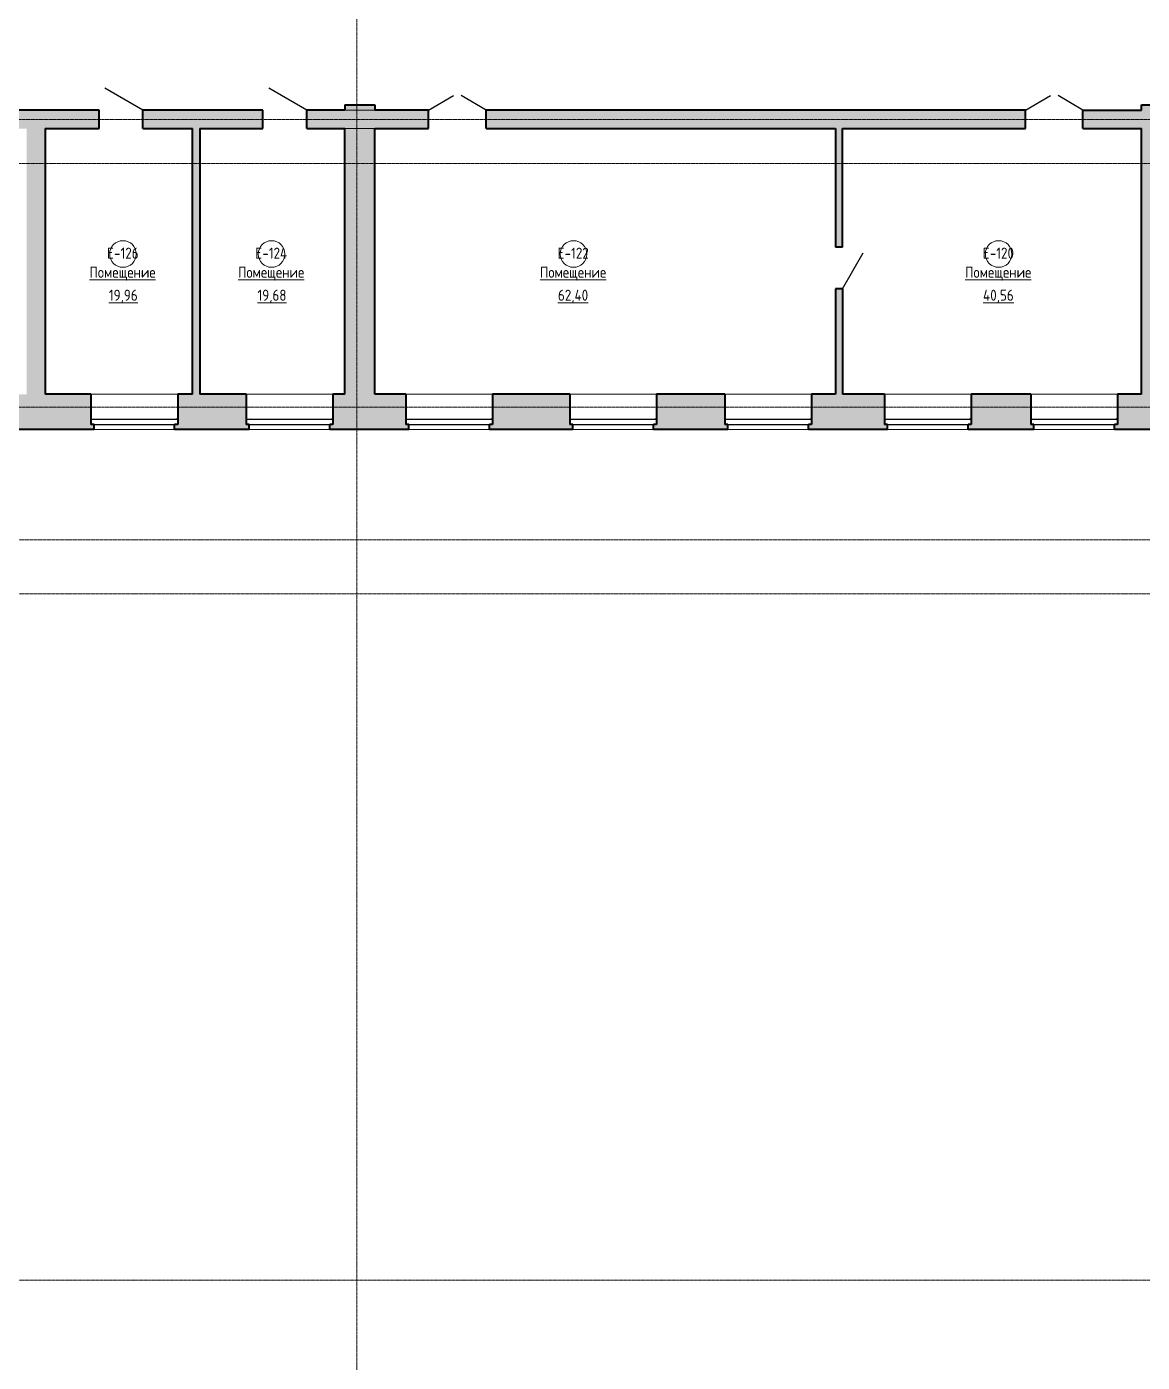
# Model space of a CAD drawing. Header units: millimetres. Extents: x -13853 to 411335, y -23261 to 161252.
# Drawn here: x 284781 to 309983, y 44028 to 74197 of the extents above; entities that cross this region are included whole.
import ezdxf

# ---------------------------------------------------------------- set-up
doc = ezdxf.new("R2010")
doc.units = ezdxf.units.MM
doc.linetypes.add('ADSK_Линия сетки', pattern=[21, 12, -3, 3, -3])
for name, color, linetype, lineweight in [('Двери', 7, 'Continuous', 18), ('Каркас_Импост', 7, 'Continuous', 30), ('Марки помещений', 7, 'Continuous', 18), ('Окна', 7, 'Continuous', 18), ('Оси', 7, 'Continuous', 9), ('Панель', 7, 'Continuous', 30), ('Стены', 7, 'Continuous', 18), ('Стены разрез', 7, 'Continuous', 40)]:
    doc.layers.add(name, color=color, linetype=linetype, lineweight=lineweight)
doc.styles.add('GOST Common_1', font='GOST Common.ttf', dxfattribs={"width": 0.9, "height": 250})

# ---------------------------------------------------------------- blocks, each defined once
blk = doc.blocks.new('ИРНИТУ_Дверь_Однопольная_ДеревяннаяВнутренняя_филенчатая - 950х3000_c верхней филенкой_-1363566-001_Весь этаж')
at = {"layer": 'Панель'}
blk.add_line((-495, -210), (362, -705), dxfattribs=at)
blk = doc.blocks.new('AC_Дверь_Двупольная_ДеревяннаяВнутренняя_филенчатая_с_верхом - 1260х2080-580178-001_Весь этаж')
at = {"layer": 'Панель'}
for p, q in [((-650, -210), (-87, -535)), ((650, -210), (87, -535))]:
    blk.add_line(p, q, dxfattribs=at)
blk = doc.blocks.new('ИРНИТУ_Дверь_Однопольная_ДеревяннаяВнутренняя_филенчатая - 900х2080 без верха-1341272-001_Весь этаж')
at = {"layer": 'Панель'}
blk.add_line((-470, -80), (344, -550), dxfattribs=at)
blk = doc.blocks.new('ИРНИТУ-Окно-ГОСТ23166-99_4_2_Створки - 1920 x 2350-678678-001_Весь этаж')
at = {"layer": 'Каркас_Импост'}
for p, q in [((-1018.1, -160), (941.9, -160)), ((-1018.1, -280), (-1018.1, -160)), ((-1018.1, -160), (-983.1, -160)), ((-1018.1, -280), (941.9, -280)), ((-1018.1, -280), (-983.1, -280)), ((941.9, -160), (906.9, -160)), ((941.9, -280), (906.9, -280)), ((941.9, -280), (941.9, -160))]:
    blk.add_line(p, q, dxfattribs=at)
blk = doc.blocks.new('ADSK_Марка_Помещение - Номер Имя Площадь Площадь проемов-115235-001_Весь этаж')
at = {"layer": 'Марки помещений'}
blk.add_circle((0, 0), 3, dxfattribs=at)

msp = doc.modelspace()

# ---------------------------------------------------------------- hatches: boundary and pattern name
at = {"layer": 'Стены'}
h = msp.add_hatch(color=256, dxfattribs=at)
h.paths.add_polyline_path([(291969, 65895), (292649, 65895), (292649, 71895), (291969, 71895), (291969, 66762)], flags=0)
h.paths.add_polyline_path([(291969, 72315), (292649, 72315), (292649, 72436), (291969, 72436)], flags=0)
for points in [[(309969, 65895), (310649, 65895), (310649, 72436), (309969, 72436), (309969, 66762)], [(285201, 65895), (285201, 71895), (284781, 71895), (284781, 65895)], [(288689, 65895), (288689, 71895), (288529, 71895), (288529, 65895)]]:
    msp.add_hatch(color=256, dxfattribs=at).paths.add_polyline_path(points, flags=0)
h = msp.add_hatch(color=256, dxfattribs=at)
h.paths.add_polyline_path([(309969, 71895), (309969, 72315), (308643, 72315), (308643, 71895)], flags=0)
h.paths.add_polyline_path([(278141, 71895), (282661, 71895), (282661, 72315), (278141, 72315)], flags=0)
h.paths.add_polyline_path([(306347, 71895), (307343, 71895), (307343, 72315), (295161, 72315), (295161, 71895), (303209, 71895)], flags=0)
h.paths.add_polyline_path([(275561, 71895), (275561, 72315), (274529, 72315), (274529, 71895)], flags=0)
h.paths.add_polyline_path([(289469, 71895), (290116, 71895), (290116, 72315), (287406, 72315), (287406, 71895), (288689, 71895)], flags=0)
h.paths.add_polyline_path([(277241, 71895), (277241, 72315), (276461, 72315), (276461, 71895), (276691, 71895)], flags=0)
h.paths.add_polyline_path([(291106, 71895), (293861, 71895), (293861, 72315), (291106, 72315)], flags=0)
h.paths.add_polyline_path([(286416, 71895), (286416, 72315), (283561, 72315), (283561, 71895), (285201, 71895)], flags=0)
h = msp.add_hatch(color=256, dxfattribs=at)
h.paths.add_polyline_path([(303049, 65895), (303209, 65895), (303209, 68276), (303049, 68276), (303049, 66762)], flags=0)
h.paths.add_polyline_path([(303049, 69216), (303209, 69216), (303209, 71895), (303049, 71895)], flags=0)
h = msp.add_hatch(color=256, dxfattribs=at)
h.paths.add_polyline_path([(275744, 65095), (275744, 65215), (275674, 65215), (275674, 65895), (273639, 65895), (273639, 65095)], flags=0)
h.paths.add_polyline_path([(276810, 65095), (277144, 65095), (277144, 65215), (277074, 65215), (277074, 65895), (276714, 65895), (276714, 65215), (276644, 65215), (276644, 65095)], flags=0)
h.paths.add_polyline_path([(289808, 65095), (289808, 65215), (289738, 65215), (289738, 65895), (288193, 65895), (288193, 65215), (288123, 65215), (288123, 65095), (289469, 65095)], flags=0)
h.paths.add_polyline_path([(282844, 65095), (282844, 65215), (282774, 65215), (282774, 65895), (282414, 65895), (282414, 65215), (282344, 65215), (282344, 65095)], flags=0)
h.paths.add_polyline_path([(283744, 65095), (286303, 65095), (286303, 65215), (286233, 65215), (286233, 65895), (283814, 65895), (283814, 65215), (283744, 65215)], flags=0)
h.paths.add_polyline_path([(278044, 65095), (281444, 65095), (281444, 65215), (281374, 65215), (281374, 65895), (278114, 65895), (278114, 65215), (278044, 65215)], flags=0)
h.paths.add_polyline_path([(291628, 65095), (293413, 65095), (293413, 65215), (293343, 65215), (293343, 65895), (291698, 65895), (291698, 65215), (291628, 65215)], flags=0)
h.paths.add_polyline_path([(297118, 65095), (297118, 65215), (297048, 65215), (297048, 65895), (295303, 65895), (295303, 65215), (295233, 65215), (295233, 65095)], flags=0)
h.paths.add_polyline_path([(306047, 65095), (307532, 65095), (307532, 65215), (307462, 65215), (307462, 65895), (306117, 65895), (306117, 65215), (306047, 65215)], flags=0)
h.paths.add_polyline_path([(309352, 65095), (312392, 65095), (312392, 65215), (312322, 65215), (312322, 65895), (309422, 65895), (309422, 65215), (309352, 65215)], flags=0)
h.paths.add_polyline_path([(304227, 65095), (304227, 65215), (304157, 65215), (304157, 65895), (302513, 65895), (302513, 65215), (302443, 65215), (302443, 65095)], flags=0)
h.paths.add_polyline_path([(298938, 65095), (300623, 65095), (300623, 65215), (300553, 65215), (300553, 65895), (299008, 65895), (299008, 65215), (298938, 65215)], flags=0)
h.paths.add_polyline_path([(319137, 65095), (319137, 65215), (319067, 65215), (319067, 65895), (316202, 65895), (316202, 65215), (316132, 65215), (316132, 65095)], flags=0)
h.paths.add_polyline_path([(328267, 65095), (329651, 65095), (329651, 65215), (329581, 65215), (329581, 65895), (328337, 65895), (328337, 65215), (328267, 65215)], flags=0)
h.paths.add_polyline_path([(320957, 65095), (322742, 65095), (322742, 65215), (322672, 65215), (322672, 65895), (321027, 65895), (321027, 65215), (320957, 65215)], flags=0)
h.paths.add_polyline_path([(331664, 65095), (333556, 65095), (333556, 65215), (333486, 65215), (333486, 65895), (331541, 65895), (331541, 65215), (331471, 65215), (331471, 65095)], flags=0)
h.paths.add_polyline_path([(324562, 65095), (326447, 65095), (326447, 65215), (326377, 65215), (326377, 65895), (324632, 65895), (324632, 65215), (324562, 65215)], flags=0)
h.paths.add_polyline_path([(338981, 65095), (340666, 65095), (340666, 65215), (340596, 65215), (340596, 65895), (339051, 65895), (339051, 65215), (338981, 65215)], flags=0)
h.paths.add_polyline_path([(335376, 65095), (337161, 65095), (337161, 65215), (337091, 65215), (337091, 65895), (335446, 65895), (335446, 65215), (335376, 65215)], flags=0)
h.paths.add_polyline_path([(342486, 65095), (344171, 65095), (344171, 65215), (344101, 65215), (344101, 65895), (342556, 65895), (342556, 65215), (342486, 65215)], flags=0)
h.paths.add_polyline_path([(351280, 65095), (351280, 65215), (351210, 65215), (351210, 65895), (349665, 65895), (349665, 65215), (349595, 65215), (349595, 65095)], flags=0)
h.paths.add_polyline_path([(345991, 65095), (347775, 65095), (347775, 65215), (347705, 65215), (347705, 65895), (346061, 65895), (346061, 65215), (345991, 65215)], flags=0)
h.paths.add_polyline_path([(353100, 65095), (355749, 65095), (355749, 65895), (353170, 65895), (353170, 65215), (353100, 65215)], flags=0)

# ---------------------------------------------------------------- linework, layer by layer
at = {"layer": 'Оси', "linetype": 'ADSK_Линия сетки'}
for p, q in [((292239, 138555), (292239, -22443)), ((-13035, 72105), (410517, 72105)), ((-13035, 71105), (410517, 71105)), ((-13035, 65605), (410517, 65605)), ((410517, 62605), (-13035, 62605)), ((410517, 61385), (-13035, 61385)), ((410517, 45885), (-13035, 45885))]:
    msp.add_line(p, q, dxfattribs=at)
at = {"layer": 'Стены'}
for p, q in [((292649, 72315), (291969, 72315)), ((291969, 71895), (292649, 71895)), ((286233, 65895), (288193, 65895)), ((289738, 65895), (291698, 65895)), ((293343, 65895), (295303, 65895)), ((297048, 65895), (299008, 65895)), ((300553, 65895), (302513, 65895)), ((304157, 65895), (306117, 65895)), ((307462, 65895), (309422, 65895)), ((288123, 65095), (286303, 65095)), ((291628, 65095), (289808, 65095)), ((295233, 65095), (293413, 65095)), ((298938, 65095), (297118, 65095)), ((302443, 65095), (300623, 65095)), ((306047, 65095), (304227, 65095)), ((309352, 65095), (307532, 65095))]:
    msp.add_line(p, q, dxfattribs=at)
at = {"layer": 'Стены разрез'}
for p, q in [((291969, 72436), (291969, 72315)), ((291969, 72436), (292649, 72436)), ((292649, 72436), (292649, 72315)), ((309969, 72315), (309969, 72436)), ((309969, 72436), (310649, 72436)), ((286416, 72315), (283561, 72315)), ((286416, 71895), (286416, 72315)), ((290116, 72315), (287406, 72315)), ((287406, 71895), (287406, 72315)), ((290116, 71895), (290116, 72315)), ((291969, 72315), (291106, 72315)), ((291106, 71895), (291106, 72315)), ((293861, 72315), (292649, 72315)), ((293861, 71895), (293861, 72315)), ((307343, 72315), (295161, 72315)), ((295161, 71895), (295161, 72315)), ((307343, 71895), (307343, 72315)), ((308643, 72315), (309969, 72315)), ((308643, 71895), (308643, 72315)), ((285201, 71895), (286416, 71895)), ((285201, 71895), (285201, 65895)), ((287406, 71895), (288529, 71895)), ((288529, 65895), (288529, 71895)), ((288689, 71895), (290116, 71895)), ((288689, 71895), (288689, 65895)), ((291106, 71895), (291969, 71895)), ((291969, 65895), (291969, 71895)), ((292649, 71895), (293861, 71895)), ((292649, 65895), (292649, 71895)), ((295161, 71895), (303049, 71895)), ((303049, 71895), (303049, 69216)), ((303209, 71895), (307343, 71895)), ((303209, 69216), (303209, 71895)), ((308643, 71895), (309969, 71895)), ((309969, 65895), (309969, 71895)), ((303209, 69216), (303049, 69216)), ((303049, 68276), (303049, 65895)), ((303209, 68276), (303049, 68276)), ((303209, 68276), (303209, 65895)), ((286233, 65895), (285201, 65895)), ((286233, 65895), (286233, 65215)), ((288529, 65895), (288193, 65895)), ((288193, 65895), (288193, 65215)), ((289738, 65895), (288689, 65895)), ((289738, 65895), (289738, 65215)), ((291969, 65895), (291698, 65895)), ((291698, 65895), (291698, 65215)), ((293343, 65895), (292649, 65895)), ((293343, 65895), (293343, 65215)), ((297048, 65895), (295303, 65895)), ((295303, 65895), (295303, 65215)), ((297048, 65895), (297048, 65215)), ((300553, 65895), (299008, 65895)), ((299008, 65895), (299008, 65215)), ((300553, 65895), (300553, 65215)), ((303049, 65895), (302513, 65895)), ((302513, 65895), (302513, 65215)), ((304157, 65895), (303209, 65895)), ((304157, 65895), (304157, 65215)), ((307462, 65895), (306117, 65895)), ((306117, 65895), (306117, 65215)), ((307462, 65895), (307462, 65215)), ((309969, 65895), (309422, 65895)), ((309422, 65895), (309422, 65215)), ((286303, 65215), (286233, 65215)), ((286303, 65095), (286303, 65215)), ((288193, 65215), (288123, 65215)), ((288123, 65095), (288123, 65215)), ((289808, 65215), (289738, 65215)), ((289808, 65095), (289808, 65215)), ((291698, 65215), (291628, 65215)), ((291628, 65095), (291628, 65215)), ((293413, 65215), (293343, 65215)), ((293413, 65095), (293413, 65215)), ((295303, 65215), (295233, 65215)), ((295233, 65095), (295233, 65215)), ((297118, 65215), (297048, 65215)), ((297118, 65095), (297118, 65215)), ((299008, 65215), (298938, 65215)), ((298938, 65095), (298938, 65215)), ((300623, 65215), (300553, 65215)), ((300623, 65095), (300623, 65215)), ((302513, 65215), (302443, 65215)), ((302443, 65095), (302443, 65215)), ((304227, 65215), (304157, 65215)), ((304227, 65095), (304227, 65215)), ((306117, 65215), (306047, 65215)), ((306047, 65095), (306047, 65215)), ((307532, 65215), (307462, 65215)), ((307532, 65095), (307532, 65215)), ((309422, 65215), (309352, 65215)), ((309352, 65095), (309352, 65215)), ((286303, 65095), (283744, 65095)), ((289808, 65095), (288123, 65095)), ((293413, 65095), (291628, 65095)), ((297118, 65095), (295233, 65095)), ((300623, 65095), (298938, 65095)), ((304227, 65095), (302443, 65095)), ((307532, 65095), (306047, 65095)), ((312392, 65095), (309352, 65095))]:
    msp.add_line(p, q, dxfattribs=at)

# ---------------------------------------------------------------- block references
at = {"layer": 'Двери'}
for name, p, rotation in [('ИРНИТУ_Дверь_Однопольная_ДеревяннаяВнутренняя_филенчатая - 950х3000_c верхней филенкой_-1363566-001_Весь этаж', (286911, 72105), 180), ('ИРНИТУ_Дверь_Однопольная_ДеревяннаяВнутренняя_филенчатая - 950х3000_c верхней филенкой_-1363566-001_Весь этаж', (290611, 72105), 180), ('AC_Дверь_Двупольная_ДеревяннаяВнутренняя_филенчатая_с_верхом - 1260х2080-580178-001_Весь этаж', (294511, 72105), 180), ('AC_Дверь_Двупольная_ДеревяннаяВнутренняя_филенчатая_с_верхом - 1260х2080-580178-001_Весь этаж', (307993, 72105), 180), ('ИРНИТУ_Дверь_Однопольная_ДеревяннаяВнутренняя_филенчатая - 900х2080 без верха-1341272-001_Весь этаж', (303129, 68746), 90.00000000000007)]:
    msp.add_blockref(name, p, dxfattribs=dict(at, rotation=rotation))
at = {"layer": 'Марки помещений', "xscale": 99.99999999999993, "yscale": 99.99999999999993, "zscale": 99.99999999999993}
for p in [(286956, 69063), (290313, 69063), (297134, 69063), (306738, 69063)]:
    msp.add_blockref('ADSK_Марка_Помещение - Номер Имя Площадь Площадь проемов-115235-001_Весь этаж', p, dxfattribs=at)
at = {"layer": 'Окна'}
for p in [(287252, 65495), (290756, 65495), (294361, 65495), (298066, 65495), (301571, 65495), (305176, 65495), (308480, 65495)]:
    msp.add_blockref('ИРНИТУ-Окно-ГОСТ23166-99_4_2_Створки - 1920 x 2350-678678-001_Весь этаж', p, dxfattribs=at)

# ---------------------------------------------------------------- texts
at = {"layer": 'Марки помещений', "lineweight": 9, "char_height": 250, "attachment_point": 1, "style": 'GOST Common_1'}
for s, insert, width in [('\\fGOST Common|b0|i0|c204|p34|;\\W.9;Е', (286595, 69207), 194.81), ('-126', (286755, 69207), 721.52), ('\\fGOST Common|b0|i0|c204|p34|;\\W.9;Е', (289943, 69207), 194.81), ('-124', (290104, 69207), 743.16), ('\\fGOST Common|b0|i0|c204|p34|;\\W.9;Е', (296773, 69207), 194.81), ('-122', (296933, 69207), 721.52), ('\\fGOST Common|b0|i0|c204|p34|;\\W.9;Е', (306377, 69207), 194.81), ('-120', (306538, 69207), 721.52), ('\\LПомещение', (286199, 68776), 1875.95), ('\\LПомещение', (289556, 68776), 1875.95), ('\\LПомещение', (296377, 68776), 1875.95), ('\\LПомещение', (305981, 68776), 1875.95), ('\\L19,96', (286637, 68257), 815.32), ('\\L19,68', (289994, 68257), 815.32), ('\\L62,40', (296782, 68257), 894.68), ('\\L40,56', (306386, 68257), 894.68)]:
    msp.add_mtext(s, dxfattribs=dict(at, insert=insert, width=width))

doc.saveas('drawing.dxf')
